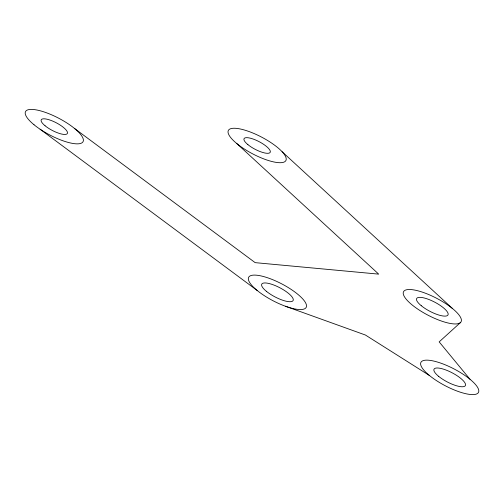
<?xml version="1.0" encoding="UTF-8"?>
<svg xmlns="http://www.w3.org/2000/svg" width="504" height="504" viewBox="0 0 504 504"><rect width="100%" height="100%" fill="white"/><g stroke="black" fill="none" stroke-linecap="round" stroke-linejoin="round"><path stroke-width="0.76" d="M460.524 322.503A32.458 9.488 27.6 0 1 412.026 304.844A32.458 9.488 27.6 0 1 424.381 292.843A32.458 9.488 27.6 0 1 460.524 322.503L439.167 341.882L469.986 379.26M285.352 306.218L365.406 335.021L429.421 375.486A32.458 9.488 27.6 0 0 477.918 393.151A32.458 9.488 27.6 0 0 441.775 363.485A32.458 9.488 27.6 0 0 429.421 375.486M74.579 128.514L255.169 262.647L378.693 274.132L236.842 143.596A32.458 9.488 27.6 0 1 249.197 131.594A32.458 9.488 27.6 0 1 285.333 161.261A32.458 9.488 27.6 0 1 236.842 143.596M40.106 129.238L257.141 290.443A32.458 9.488 27.6 0 0 305.632 308.101A32.458 9.488 27.6 0 0 269.495 278.441A32.458 9.488 27.6 0 0 257.141 290.443M282.114 151.736L452.592 308.618M438.644 376.343A17.703 5.179 27.6 0 0 465.091 385.976A17.703 5.179 27.6 0 0 445.379 369.797A17.703 5.179 27.6 0 0 438.644 376.343M266.364 291.299A17.703 5.179 27.6 0 0 292.811 300.932A17.703 5.179 27.6 0 0 273.099 284.754A17.703 5.179 27.6 0 0 266.364 291.299M421.25 305.701A17.703 5.179 27.6 0 0 447.697 315.334A17.703 5.179 27.6 0 0 427.984 299.156A17.703 5.179 27.6 0 0 421.25 305.701M45.076 125.767A14.755 4.316 27.6 0 0 67.12 133.793A14.755 4.316 27.6 0 0 50.69 120.311A14.755 4.316 27.6 0 0 45.076 125.767M247.905 144.629A14.755 4.316 27.6 0 0 269.942 152.655A14.755 4.316 27.6 0 0 253.518 139.173A14.755 4.316 27.6 0 0 247.905 144.629M34.014 124.74A32.458 9.488 27.6 0 0 82.505 142.399A32.458 9.488 27.6 0 0 46.368 112.738A32.458 9.488 27.6 0 0 34.014 124.74"/></g></svg>
